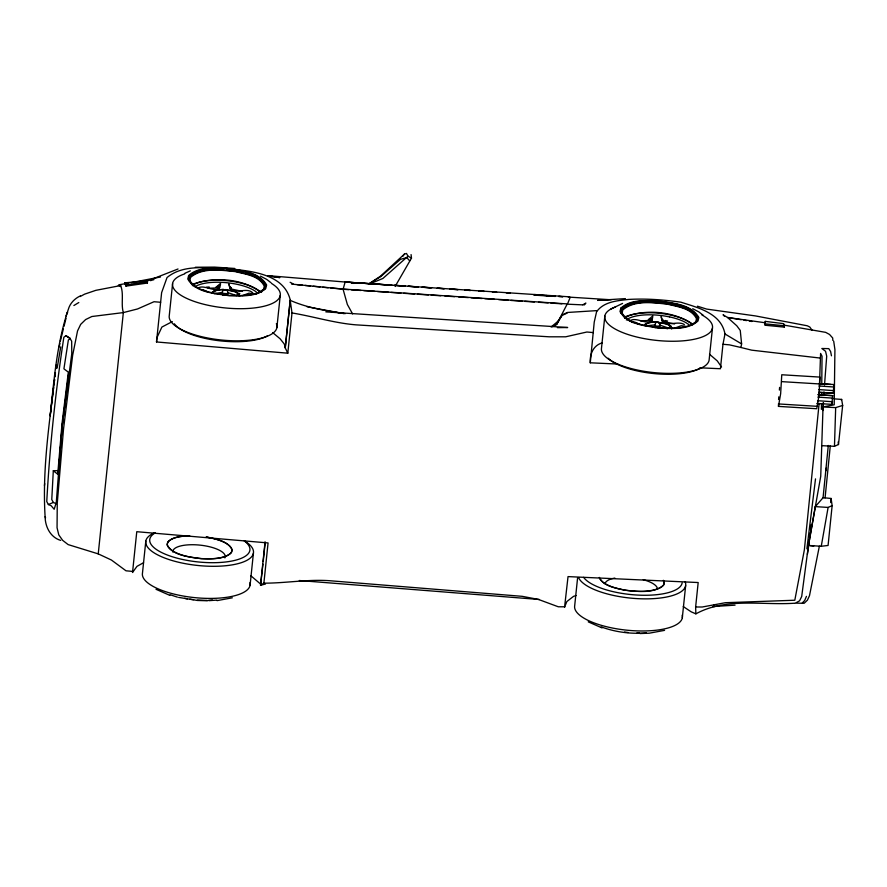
<?xml version="1.0" encoding="UTF-8"?>
<svg xmlns="http://www.w3.org/2000/svg" width="887" height="887" viewBox="0 0 887 887"><rect width="100%" height="100%" fill="white"/><g stroke="black" fill="none" stroke-linecap="round" stroke-linejoin="round"><path stroke-width="1.33" d="M821.395 409.362L821.473 403.818M821.595 395.513L821.639 392.741M821.761 384.437L822.038 356.23L820.597 353.425L819.51 384.193M778.476 406.39L780.649 393.739L781.769 374.757L820.02 377.097L818.901 396.079L816.727 408.73L778.476 406.39L778.52 403.64M819.133 403.452L804.376 549.763L794.807 600.233L725.4 602.705L702.238 607.007L695.63 606.996L695.863 613.848C726.242 597.261 761.656 605.422 794.608 603.227M819.3 395.192L819.377 391.067M821.65 445.651L834.467 446.316L835.676 407.621L842.65 405.448L841.652 399.405L834.002 398.851M617.685 364.047L590.276 362.805C589.667 354.246 593.336 345.154 602.384 342.859M823.324 405.237L823.458 402.82M58.875 347.272L58.93 346.385M831.74 402.022L831.806 404.472L832.716 395.669L817.736 394.648M819.322 392.431L833.27 393.229L833.858 384.548L818.878 383.528M57.843 470.62L53.309 470.753L51.768 499.536L53.353 502.463L56.191 503.694M823.169 402.842L820.73 476.297L808.456 545.45L801.693 596.519L799.575 600.832L795.362 603.127L804.154 603.282L807.403 600.177L809.498 595.676L819.366 546.159M823.79 394.604L824.001 391.866M824.522 385.002L826.706 356.175L825.542 351.274L821.85 348.502L828.802 348.635L830.609 351.518L831.463 355.798M228.846 284.638L228.901 283.973C230.687 297.921 247.041 285.448 253.061 293.287M590.276 362.805L594.235 322.081L596.84 310.616L567.48 312.468L562.247 314.818L556.581 324.553L551.969 326.693M58.187 474.589L62.522 423.554L68.809 372.507M778.586 399.516L778.808 396.822M779.374 390.092L779.595 387.408M813.756 546.059L808.456 545.45L815.308 506.621L823.058 497.729L828.303 445.462M808.456 545.45L821.251 546.27L828.081 545.461L832.139 505.634L831.097 498.461L825.076 497.873L830.321 445.618M822.837 410.548L823.203 406.556M223.69 294.883L222.16 293.575C221.983 287.809 228.713 288.574 227.948 294.007L227.294 294.894L225.154 295.127M644.527 325.629C644.051 323.644 660.771 317.734 660.172 326.571C659.285 328.556 655.205 328.024 654.384 326.128L655.97 322.336L656.99 322.081C661.514 323.433 669.552 323.411 671.57 327.669L671.603 328.789M345.209 313.643C326.56 310.893 307.567 308 290.193 300.349L292 312.956L287.809 353.192L156.511 341.961L156.932 337.714L161.877 327.07L172.333 321.593M156.511 341.961L161.622 292.655L167.033 277.531C182.844 264.526 204.664 267.974 223.668 268.317M265.08 541.757L260.545 585.265L263.882 583.169L268.074 542.933L136.775 531.701L132.64 571.405L126.009 570.807L111.418 560.03L98.235 553.876L123.337 312.59C120.754 303.82 124.102 294.296 120.665 285.559L95.84 290.337L84.553 294.174L80.207 296.524M145.812 541.081L142.463 573.202A54.162 18.483 5.9 0 0 196.981 597.838A54.162 18.483 5.9 0 0 250.001 582.604M172.61 283.474L169.273 315.595A54.151 18.483 5.9 0 0 225.653 340.386A54.151 18.483 5.9 0 0 276.356 323.666M222.914 295.404L223.125 293.397L226.784 293.652L226.939 294.44L223.225 294.162L223.125 293.397M250.09 585.198L253.427 553.078M276.888 327.591L280.237 295.471M285.248 347.937L290.193 300.349L285.248 347.937L287.809 353.192M265.468 584.034L260.545 585.265L262.94 564.132M263.217 561.449L265.169 542.633M576.095 595.521L573.534 596.363L566.86 601.541L564.575 607.118L568.035 576.605L698.18 582.537L695.63 606.996M577.614 577.659L574.687 605.766A54.162 18.483 5.9 0 0 629.193 630.402A54.162 18.483 5.9 0 0 682.225 615.157M604.834 316.038L601.497 348.159A54.151 18.483 5.9 0 0 652.233 372.418A54.151 18.483 5.9 0 0 709.112 360.155L712.461 328.035M655.138 327.968L655.349 325.961L658.997 326.216L659.163 327.004L655.449 326.715L655.349 325.961M658.797 328.223L658.997 326.216M682.314 617.762L685.651 585.642M596.84 310.616L597.095 311.038C604.579 301.536 617.33 300.737 628.439 299.44C645.969 298.42 663.509 299.739 680.872 302.19C698.047 307.722 721.209 313.178 724.978 333.967L722.972 344.278L720.421 368.737L699.876 367.806M830.675 502.563L831.097 498.461M834.467 446.316L838.492 444.52L842.65 405.448M808.833 544.618L809.443 539.318M809.753 536.668L810.219 532.699M810.685 528.719L811.139 524.749M239.379 296.236L239.346 295.105C237.683 290.98 229.423 291.014 225.708 289.594M655.97 322.336L657.932 322.158M53.619 387.564L50.16 415.903C54.118 379.414 56.823 342.182 69.042 307.29C71.104 302.168 75.373 298.198 80.351 295.914M53.941 384.858L54.606 379.459C49.073 424.984 42.254 470.742 45.115 516.711C45.182 526.811 50.459 537.378 60.693 540.394M54.927 376.764L55.426 372.717L54.883 376.764M56.247 365.965L55.914 368.67L56.402 364.624M806.893 548.787L815.519 478.88M44.45 485.544L44.694 483.603M132.64 571.405L132.507 572.503L136.986 566.349L143.539 562.713M825.886 470.786L826.229 468.07M583.025 304.884L567.436 304.186L569.964 297.921L569.631 296.835L345.121 282.044L343.092 289.273L348.602 289.639M765.071 322.746L765.27 321.382L783.698 323.655L784.441 327.137L765.226 325.252L765.071 322.746L727.551 317.491L723.071 314.763L724.535 316.349M765.226 325.252L765.27 321.382M807.392 554.342L808.5 547.146M57.167 368.094L60.737 346.85M821.251 546.27L828.114 507.431L832.139 505.634M820.009 358.038L751.677 350.165L740.933 347.493L741.61 343.923L740.257 330.43L736.787 325.784L727.551 317.491L741.133 319.719M59.473 345.586L59.928 343.535M188.665 280.503L189.496 277.132C201.959 266.776 220.253 269.781 235.221 271.2C245.788 273.883 260.146 275.358 265.457 286.279L264.625 289.65M218.701 289.716L219.189 286.013L216.184 287.111L220.564 283.352C220.076 296.735 204.875 283.474 198.344 287.987M620.878 313.056L621.72 309.685C634.183 299.329 652.477 302.334 667.445 303.753C678.012 306.447 692.37 307.911 697.681 318.843L697.127 321.094M651.158 321.338L651.413 318.566L648.408 319.675L652.788 315.905C652.3 329.288 637.099 316.038 630.568 320.54M60.371 340.996L63.354 328.988M64.019 326.316L66.004 318.311M67.323 312.978L67.578 312.146L66.004 315.916M213.789 291.313L217.293 289.949L223.768 289.55C220.298 289.073 211.306 291.435 212.315 293.065M646.013 323.877L649.517 322.502L655.992 322.103L654.207 322.092M120.665 285.559L120.344 286.523L119.335 284.716L118.27 285.57M841.342 400.148L841.652 399.405M806.438 596.363L804.709 600.466L802.347 602.883M556.581 324.553L567.27 303.908L343.036 289.073L291.59 284.095M411.069 254.58L411.49 258.117L395.125 286.468M552.723 326.616L555.129 325.296L562.036 315.45L567.059 313.133M402.798 256.31L404.372 254.125L406.49 253.449L408.009 256.199L411.49 258.117M226.762 290.005C229.522 290.393 241.242 291.213 236.463 295.559L227.515 292.522M667.057 328.755L668.687 328.123C673.455 323.766 661.746 322.946 658.986 322.558M213.889 291.025L212.503 292.632L212.27 292.067M646.412 326.272L645.548 324.265L646.102 323.589M584.322 304.94L585.875 303.088L582.859 304.773M212.448 292.255L213.102 291.524M645.326 324.077L644.727 325.196L645.548 324.265M408.009 256.199L382.874 278.463L368.593 284.35M404.372 254.125L380.534 276.145L368.493 284.117L380.523 276.755L400.525 259.326L406.756 257.607L409.661 260.811M551.126 326.937L559.165 320.351M237.239 292.788L238.847 293.763L239.634 296.125M669.463 325.341L671.071 326.327L671.858 328.689M65.915 335.674L63.853 337.293C55.493 391.71 49.75 446.56 46.767 501.543L48.353 504.537L51.191 505.756L54.174 509.282L56.302 502.452L62.001 427.767L71.78 353.669L71.67 341.173L70.006 338.501L65.915 335.674L70.417 338.457L68.366 340.009L63.919 368.848L68.343 372.141L62.068 423.177L57.722 474.212L53.309 470.753M146.344 281.412L178.032 268.983M73.887 305.516L78.821 302.534M242.517 295.571L249.003 293.153L253.105 293.697M674.741 328.123L681.227 325.717L685.329 326.261M610.733 309.131L622.574 303.432M184.94 273.229L190.35 270.879M48.353 504.537L53.353 502.463M192.922 284.15C214.865 276.323 242.484 278.596 261.565 292.433M255.755 294.118L259.082 292.765M625.147 316.714C646.734 308.909 673.588 311.27 692.747 324.132M194.308 273.03L196.67 272.087M625.357 306.07L630.069 304.174M832.716 395.669L818.768 394.87M214.188 293.708L222.548 292.355M150.491 280.658L153.961 279.593L153.129 279.15M232.35 597.805L217.027 600.632M664.574 630.358L649.251 633.196L640.015 633.551M221.983 289.528L226.739 289.783M160.48 276.999L131.298 282.587M197.845 271.61L200.462 271.089M203.09 270.557L205.706 270.036M633.994 303.376L636.611 302.855M237.882 293.83L239.856 293.431M648.242 325.596L654.772 324.919M119.335 284.716L128.637 283.064M568.268 297.067L611.143 299.773L597.661 300.383L625.424 298.609M124.712 282.853L125.876 284.838L147.331 281.733L147.442 283.031L125.987 286.124L124.712 282.853L146.832 280.835L147.331 281.733M206.449 287.188L209.21 286.989M208.367 269.848L213.689 269.471M208.146 288.253L219.799 287.843M637.93 302.589L645.913 302.035M640.359 320.806L652.023 320.395M189.685 535.704C182.201 536.302 173.409 536.269 167.776 542.001L167.066 544.851C173.597 556.249 189.508 556.737 201.149 558.655C211.25 558.732 223.413 559.952 231.418 552.601L232.128 549.752C227.615 540.493 215.463 539.241 206.505 536.968M208.512 600.311L212.403 600.033M208.866 600.676L216.849 600.111M646.412 632.852C631.156 634.205 615.556 632.198 601.175 626.887M712.826 606.553L735.068 605.156M657.91 322.38L658.963 322.336M223.746 289.772L225.686 289.816M216.184 287.111L218.867 287.078M648.408 319.675L652.422 319.619M557.38 327.658L567.68 327.514L325.839 311.88M195.395 267.253L214.576 267.109L234.833 268.473M564.897 606.797L558.3 606.786L538.354 599.401L522.199 596.33L329.232 580.686C307.368 579.211 285.536 583.214 263.882 583.169M631.866 322.169L635.181 322.247L640.059 324.431M215.02 269.382L222.637 269.604M649.528 319.231L652.1 319.298M197.335 600.111L207.214 600.399M207.536 600.765L197.391 600.466L178.631 597.394M636.966 632.886L639.427 632.952M351.585 283.252L354.212 283.385M835.676 407.621L822.859 406.956L834.201 404.805L834.922 349.6L833.691 341.14M391.61 285.17L345.121 282.044L391.954 285.204M781.658 381.632L819.91 383.971M779.329 403.995L817.581 406.346M815.308 506.621L828.114 507.431M226.318 268.495C249.236 270.912 284.195 273.052 290.371 300.493M394.704 285.381L404.35 286.035M408.486 286.313L418.121 286.956M422.256 287.244L430.517 287.798M437.413 288.264L444.298 288.718M449.809 289.095L458.069 289.65M464.954 290.116L470.465 290.481M478.736 291.047L484.247 291.413M492.507 291.967L496.642 292.244M506.289 292.898L510.413 293.176M533.83 294.75L536.591 294.939M548.986 295.77L546.226 295.582L550.328 295.859M351.352 289.827L360.987 290.47M363.737 290.648L374.746 291.38M377.507 291.568L388.517 292.3M391.267 292.477L400.902 293.12M403.652 293.298L414.661 294.04M417.422 294.218L428.432 294.95M431.182 295.138L440.817 295.77M444.941 296.047L454.576 296.69M458.712 296.968L468.347 297.6M471.097 297.788L482.107 298.52M484.856 298.697L494.491 299.34M498.627 299.618L508.262 300.261M511.012 300.438L522.022 301.17M524.771 301.358L534.406 301.99M538.542 302.267L548.177 302.91M550.927 303.088L561.937 303.82M394.371 285.348L405.414 286.091M408.164 286.279L417.832 286.933M421.968 287.211L431.636 287.865M437.158 288.231L444.054 288.696M449.576 289.073L457.858 289.628M464.755 290.093L470.276 290.47M478.559 291.025L484.08 291.402M492.363 291.956L496.498 292.233M507.541 292.976L510.302 293.165M533.763 294.75L536.524 294.927M819.921 383.738L830.809 384.481M818.945 385.989L833.924 386.998M818.701 389.581L833.68 390.602M819.655 392.309L833.27 393.229M817.792 397.11L832.782 398.13M817.548 400.713L832.538 401.722M816.816 403.463L832.128 404.361M823.058 497.729L825.076 497.873M299.274 580.519L539.385 599.501M267.863 275.646L346.063 282.099M160.647 302.267L154.016 301.724L137.54 308.964L123.337 312.59L91.86 316.515L85.618 319.564L80.673 324.376L77.535 330.929L72.656 355.243L63.509 429.175L57.256 503.228L57.056 527.765L58.775 534.872L62.644 540.338L68.133 544.596L98.235 553.876M292 312.956C313.244 316.437 334.155 323.045 355.853 324.842L549.197 336.805L565.673 336.805L586.884 332.015L593.425 332.603M722.972 344.278L729.513 344.866L740.933 347.493M765.437 323.888L784.64 325.773M297.012 284.638L302.434 285.182M305.15 285.459L310.572 286.002M313.277 286.279L320.052 286.956M322.768 287.233L328.19 287.776M330.895 288.053L343.036 289.073L347.349 304.452L352.594 313.909M662.057 321.238L674.575 323.966M229.833 288.674L242.351 291.413M624.559 632.065L628.306 632.509M189.84 599.202L193.588 599.656M267.774 275.89L279.837 277.609L270.868 276.245M343.812 313.588L307.068 306.758M743.849 320.163L746.566 320.606M749.282 321.05L751.999 321.493M661.68 320.495L663.742 320.828L662.201 319.497L661.114 316.537C662.888 329.487 677.424 319.719 684.365 324.598M644.561 324.465L646.268 324.808M673.721 304.784L676.149 305.305M236.652 271.178L242.716 272.486M184.629 598.315L187.334 598.902M665.106 320.517L667.567 321.05M659.74 325.074L668.687 328.123M670.173 326.117L671.071 326.327M237.949 293.553L238.847 293.763M697.426 306.203L706.651 309.086L755.48 315.927L807.259 325.773L809.798 327.026L812.026 330.175M677.358 305.56L684.609 307.966M245.134 273.008L251.176 275.003M170.171 594.733L177.411 597.139M602.073 627.929L588.236 621.854M169.849 595.377L156.023 589.29M663.742 320.828L661.957 319.52M695.863 613.848L691.195 611.83L683.245 606.553M202.957 289.694L207.835 291.878M685.817 308.366L690.263 310.583M254.702 276.367L259.148 278.573M633.163 322.635L627.929 320.019L623.772 316.604L622.053 313.144L622.851 309.873C634.948 299.839 652.688 302.744 667.201 304.119C677.435 306.747 691.383 308.155 696.506 318.755L695.718 322.025L692.403 324.875A35.957 12.274 5.9 0 0 658.919 313.233A35.957 12.274 5.9 0 0 624.614 318.245M692.725 308.72L698.912 311.947L703.358 315.395M260.512 276.156L266.688 279.383L271.134 282.831M724.978 333.967L741.61 343.923M290.127 282.288L293.131 283.884M709.5 354.235L717.295 360.931L721.541 367.018M250.821 575.73L260.845 584.289M193.632 285.758L191.548 284.051L189.829 280.591L190.627 277.321C202.735 267.286 220.464 270.191 234.977 271.566C245.211 274.183 259.159 275.591 264.282 286.191L263.494 289.472L260.19 292.322A35.957 12.274 5.9 0 0 226.695 280.68A35.957 12.274 5.9 0 0 192.39 285.681M692.492 311.692L694.244 313.133M261.144 279.849L263.772 282.022M272.675 332.592L280.081 338.767L284.195 343.901L285.47 347.516M229.301 285.736L231.518 288.264L229.556 286.789L230.742 289.672M147.442 283.031L146.832 280.835M663.343 580.298L664.352 582.316L663.642 585.165C653.087 593.946 637.587 591.396 624.914 590.199C615.955 587.915 603.803 586.673 599.29 577.415M784.441 327.137L783.498 325.03L825.664 332.359L829.522 334.454L832.693 337.991L832.849 340.453M45.115 516.711L45.57 517.731M838.16 441.981L838.492 444.52M125.876 284.838L125.987 286.124M714.168 604.746L714.29 606.542M244.956 541.203A54.151 18.483 5.9 0 1 235.077 564.332A54.151 18.483 5.9 0 1 164.649 558.001A54.151 18.483 5.9 0 1 153.95 533.032M244.147 540.804A50.371 17.197 5.9 0 1 200.152 562.136A50.371 17.197 5.9 0 1 155.303 532.832M206.128 537.001A32.453 11.076 5.9 0 1 227.205 555.617A32.453 11.076 5.9 0 1 174.551 552.024A32.453 11.076 5.9 0 1 188.798 535.826M172.843 552.091A26.322 8.992 5.9 0 1 200.517 545.183A26.322 8.992 5.9 0 1 224.877 557.89M685.119 581.717A54.151 18.483 5.9 0 1 640.026 598.758A54.151 18.483 5.9 0 1 578.579 577.57M682.125 582.97A50.371 17.197 5.9 0 1 637.088 595.044A50.371 17.197 5.9 0 1 583.602 577.337M663.742 581.107A32.453 11.076 5.9 0 1 636.733 591.319A32.453 11.076 5.9 0 1 599.9 578.623M605.078 583.713A26.322 8.992 5.9 0 1 614.846 578.069M643.252 579.699A26.322 8.992 5.9 0 1 657.411 588.591M701.85 314.896A54.162 18.483 5.9 0 1 694.854 339.122A54.162 18.483 5.9 0 1 622.341 332.437A54.162 18.483 5.9 0 1 615.534 306.935M699.632 368.415A50.371 17.197 5.9 0 1 652.222 373.394A50.371 17.197 5.9 0 1 608.194 358.215M626.355 319.985A34.072 11.631 5.9 0 1 643.751 314.996A33.983 11.598 5.9 0 1 669.563 316.936M669.774 316.947A34.072 11.631 5.9 0 1 688.911 324.697M271.766 283.596A54.162 18.483 5.9 0 1 260.157 307.068A54.162 18.483 5.9 0 1 188.133 299.041A54.162 18.483 5.9 0 1 184.696 273.895M267.408 335.851A50.371 17.197 5.9 0 1 217.382 340.519A50.371 17.197 5.9 0 1 174.373 323.788M256.476 292.122A34.072 11.631 5.9 0 0 237.339 284.372A33.983 11.598 5.9 0 0 211.527 282.432A34.072 11.631 5.9 0 0 194.952 286.8M189.641 275.713L188.809 279.083C196.504 292.544 215.297 293.12 229.046 295.382C240.954 295.471 255.312 296.901 264.769 288.242L265.601 284.871C257.906 271.411 239.124 270.834 225.376 268.573C213.457 268.473 199.098 267.042 189.641 275.713M621.865 308.277L621.033 311.636C628.728 325.108 647.521 325.673 661.27 327.935C673.178 328.035 687.536 329.465 696.994 320.795L697.825 317.424C690.13 303.964 671.337 303.387 657.589 301.137C645.681 301.037 631.322 299.606 621.865 308.277M188.632 275.547L187.767 279.006C195.672 292.821 214.976 293.42 229.09 295.737C241.331 295.848 256.066 297.3 265.778 288.408L266.643 284.949C258.738 271.123 239.446 270.535 225.32 268.207C213.08 268.107 198.344 266.654 188.632 275.547M620.856 308.099L619.991 311.559C627.896 325.385 647.188 325.984 661.314 328.301C673.555 328.401 688.29 329.853 698.002 320.972L698.867 317.502C690.962 303.687 671.659 303.088 657.544 300.771C645.304 300.671 630.568 299.207 620.856 308.099M555.273 296.413L535.271 295.194L534.595 294.539L555.273 296.413M562.757 296.702L558.622 296.424L562.746 296.702"/></g></svg>
